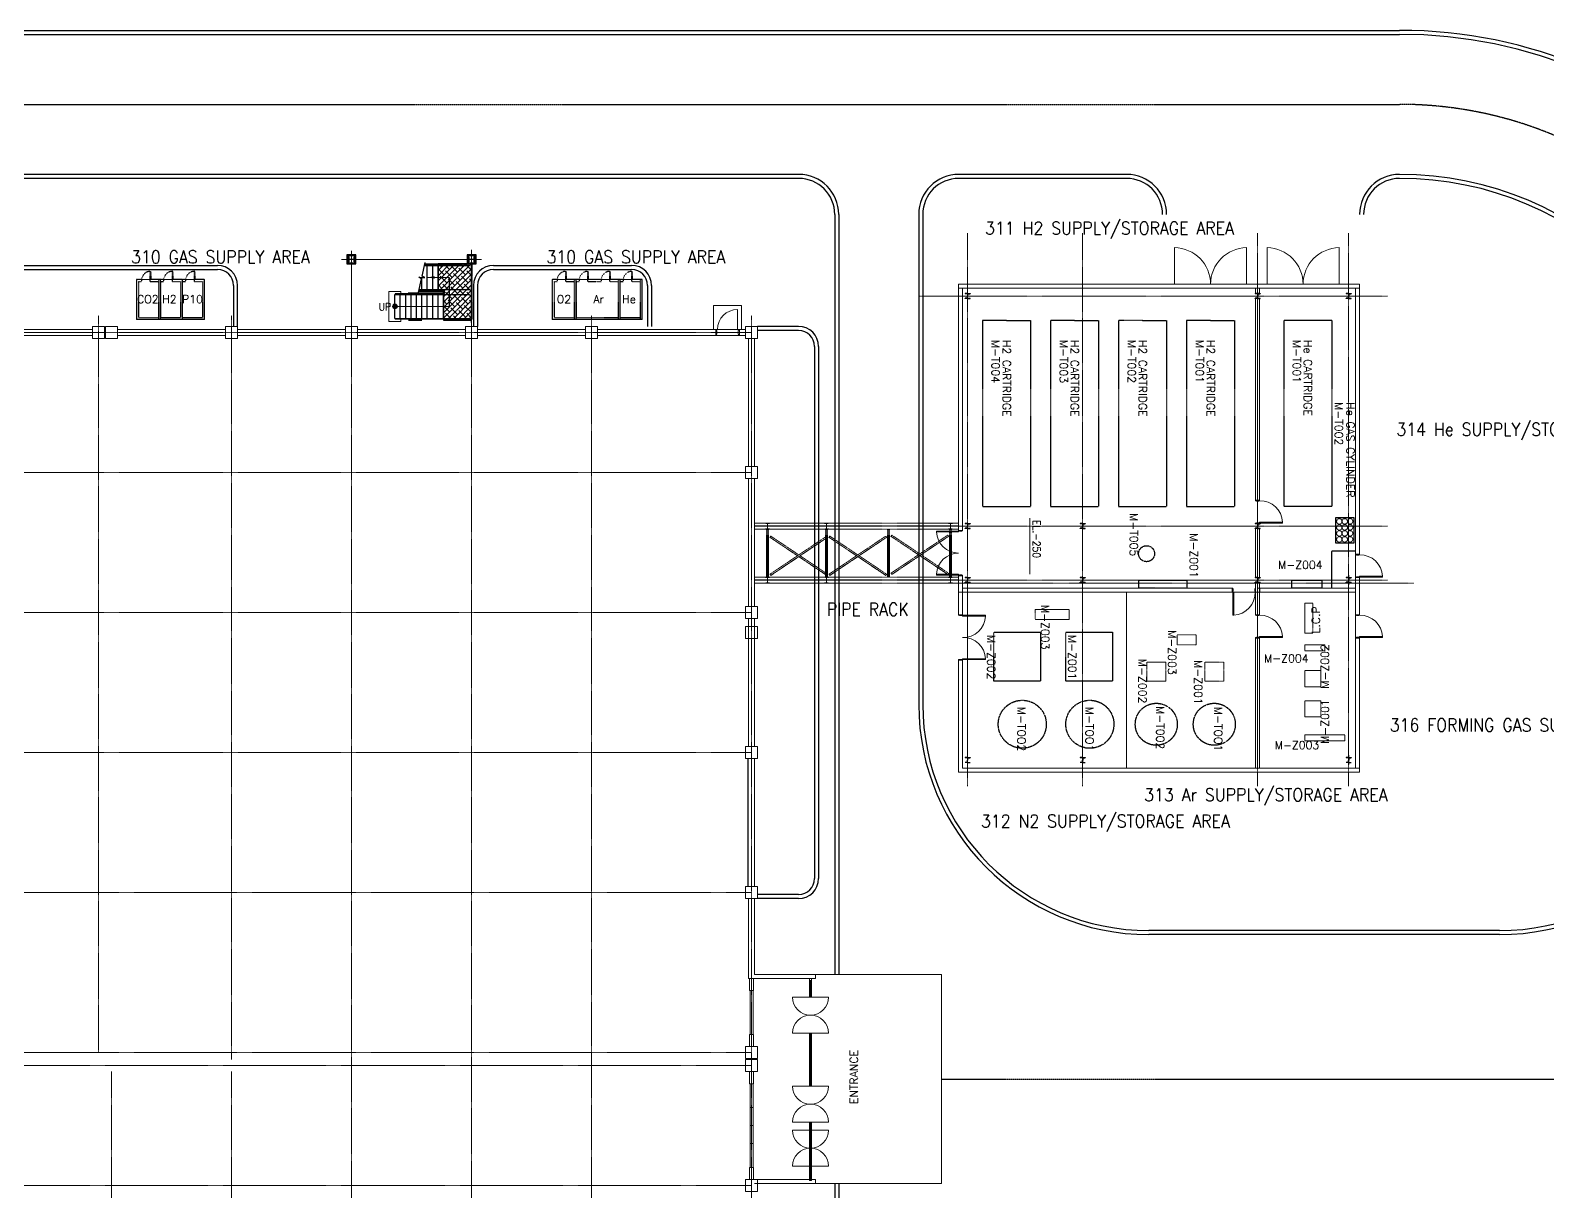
# Model space of a CAD drawing. Extents: x -59767 to 1106559, y -1290 to 1129522.
# Drawn here: x 642158 to 718015, y 900878 to 958928 of the extents above; entities that cross this region are included whole.
import ezdxf
from ezdxf.enums import TextEntityAlignment as Align

# ---------------------------------------------------------------- set-up
doc = ezdxf.new("R2010")
doc.units = 0
for name, pattern in [('CENTER', [2, 1.25, -0.25, 0.25, -0.25]), ('HID', [3, 2, -1]), ('HID_1', [2, 1, -1]), ('HIDDEN', [0.375, 0.25, -0.125]), ('MAT2', [15, 5, -1, 1, -1, 1, -1, 5]), ('PHANTOM', [2.5, 1.25, -0.25, 0.25, -0.25, 0.25, -0.25]), ('PHANTOMX2', [5, 2.5, -0.5, 0.5, -0.5, 0.5, -0.5])]:
    doc.linetypes.add(name, pattern=pattern)
doc.layers.get('0').update_dxf_attribs({"linetype": 'CONTINUOUS', "lineweight": 9})
for name, color, linetype in [('1', 2, 'CONTINUOUS'), ('CY', 4, 'CONTINUOUS'), ('DIM', 7, 'CONTINUOUS'), ('ELE', 7, 'CONTINUOUS'), ('FIN', 6, 'CONTINUOUS'), ('HAND', 7, 'PHANTOM'), ('HATCH', 6, 'CONTINUOUS'), ('M', 6, 'CONTINUOUS'), ('MARK', 2, 'MAT2'), ('REV', 12, 'CONTINUOUS'), ('SYMBOL', 7, 'CONTINUOUS'), ('W-FIN', 4, 'CONTINUOUS'), ('WINDOW', 6, 'CONTINUOUS'), ('Y', 2, 'CONTINUOUS')]:
    doc.layers.add(name, color=color, linetype=linetype)
for name, color, linetype, lineweight in [('CEN', 1, 'CENTER', 5), ('CENTER', 1, 'CENTER', 9), ('COL', 4, 'CONTINUOUS', 5), ('COLUMN', 2, 'CONTINUOUS', 9), ('DOOR', 4, 'CONTINUOUS', 9), ('TEXT', 3, 'CONTINUOUS', 9), ('WALL', 7, 'CONTINUOUS', 9), ('WALL_200', 3, 'CONTINUOUS', 9), ('WALL_300', 7, 'CONTINUOUS', 9), ('가상선', 252, 'PHANTOM', 9), ('중간선', 5, 'CONTINUOUS', 9), ('중심선', 1, 'CENTER', 9)]:
    doc.layers.add(name, color=color, linetype=linetype, lineweight=lineweight)
doc.styles.add('ROMANS', font='romans.shx', dxfattribs={"bigfont": 'whgtxt.shx'})
doc.styles.get("Standard").update_dxf_attribs({"font": 'romans.shx', "bigfont": 'whtgtxt.shx'})

# ---------------------------------------------------------------- blocks, each defined once
blk = doc.blocks.new('column600')
at = {"layer": 'COLUMN', "linetype": 'Continuous'}
blk.add_lwpolyline([(-300, -300), (300, -300), (300, 300), (-300, 300)], close=True, dxfattribs=at)
blk = doc.blocks.new('H25')
at = {"color": 3}
for p, q in [((-125, 0), (-125, 125)), ((-125, 125), (-111, 125)), ((-125, 0), (-125, -125)), ((-111, 21), (-111, 125)), ((-95, 5), (0, 5)), ((95, 5), (0, 5)), ((111, 21), (111, 125)), ((125, 125), (111, 125)), ((125, 0), (125, 125)), ((125, 0), (125, -125)), ((-125, -125), (-111, -125)), ((-111, -21), (-111, -125)), ((-95, -5), (0, -5)), ((95, -5), (0, -5)), ((111, -21), (111, -125)), ((125, -125), (111, -125))]:
    blk.add_line(p, q, dxfattribs=at)
for centre, start, end in [((-95, 21), 180, 270), ((95, 21), 270, 0), ((-95, -21), 90, 180), ((95, -21), 0, 90)]:
    blk.add_arc(centre, 16, start, end, dxfattribs=at)
blk = doc.blocks.new('DOT5')
at = {"ltscale": 0.5}
h = blk.add_hatch(color=256, dxfattribs=at)
h.dxf.hatch_style = 1
h.paths.add_polyline_path([(-7579, 38839, 1), (-7339, 38839, 1)])
at = {"color": 0, "ltscale": 0.5}
blk.add_circle((-7459, 38839), 120, dxfattribs=at)
blk = doc.blocks.new('ARR')
blk.add_solid([(3, -0.5), (3, 0.5), (0, 0)])

msp = doc.modelspace()

# ---------------------------------------------------------------- hatches: boundary and pattern name
at = {"layer": 'M', "ltscale": 0.5}
h = msp.add_hatch(dxfattribs=at)
h.set_pattern_fill('ANSI38', color=6, scale=1500)
h.set_pattern_definition([(45, (508524.95, 758438.93), (-132.58252, 132.58252), []), (135, (508524.95, 758438.93), (-397.74756, 132.58252), [468.75, -281.25])])
h.paths.add_polyline_path([(664213.9, 947257.8), (662543.9, 947257.8), (662543.9, 947177.8), (662543.9, 945897.8), (662813.9, 945897.8), (662813.9, 944447.8), (664213.9, 944447.8)])
h.paths.add_polyline_path([(663458.9, 946250.6), (663458.9, 946905), (663473.3, 946773.5), (663473.3, 946394.2)], flags=16)
h.paths.add_polyline_path([(663458.9, 944800.6), (663458.9, 945455), (663473.3, 945302.1), (663473.3, 944922.8)], flags=16)

# ---------------------------------------------------------------- linework, layer by layer
at = {"color": 3, "linetype": 'PHANTOMX2', "ltscale": 2}
for p, q in [((661879.3, 947217.8), (664248.9, 947217.8)), ((664248.9, 947217.8), (664248.9, 944487.8)), ((661588.5, 945937.8), (662863.9, 945937.8)), ((662863.9, 945767.8), (662863.9, 945937.8)), ((660383.9, 945767.8), (662863.9, 945767.8)), ((660383.9, 944487.8), (664248.9, 944487.8))]:
    msp.add_line(p, q, dxfattribs=at)
at = {"color": 7}
msp.add_line((692127.5, 934547.6), (692127.5, 931739.6), dxfattribs=at)
at = {"color": 6, "linetype": 'PHANTOMX2'}
for p, q in [((699500, 928715.7), (699500, 928215.7)), ((699500, 928715.7), (700450, 928715.7)), ((700450, 928715.7), (700450, 928215.7)), ((699500, 928215.7), (700450, 928215.7)), ((697974.7, 926865.7), (697974.7, 927340.7)), ((698924.7, 927340.7), (697974.7, 927340.7)), ((698924.7, 926865.7), (698924.7, 927340.7)), ((700874.7, 926865.7), (700874.7, 927340.7)), ((700874.7, 927340.7), (701824.7, 927340.7)), ((701824.7, 926865.7), (701824.7, 927340.7)), ((697974.7, 926865.7), (697974.7, 926390.7)), ((698924.7, 926390.7), (697974.7, 926390.7)), ((698924.7, 926865.7), (698924.7, 926390.7)), ((700874.7, 926865.7), (700874.7, 926390.7)), ((700874.7, 926390.7), (701824.7, 926390.7)), ((701824.7, 926865.7), (701824.7, 926390.7))]:
    msp.add_line(p, q, dxfattribs=at)
at = {"color": 3, "ltscale": 0.5}
msp.add_lwpolyline([(660683.9, 945727.8), (660683.9, 945877.8), (660083.9, 945877.8), (660083.9, 944377.8), (660683.9, 944377.8), (660683.9, 944527.8)], dxfattribs=at)
at = {"color": 6, "linetype": 'PHANTOMX2'}
for points in [[(705875.4, 930301), (706275.4, 930301), (706275.4, 928801), (705875.4, 928801)], [(694089.7, 929978.3), (694089.7, 929478.3), (692389.7, 929478.3), (692389.7, 929978.3)], [(706875.4, 927908.8), (706875.4, 928208.8), (705875.4, 928208.8), (705875.4, 927908.8)], [(706675.4, 926920.3), (706675.4, 926120.3), (705875.4, 926120.3), (705875.4, 926920.3)], [(706675.4, 925420.3), (706675.4, 924620.3), (705875.4, 924620.3), (705875.4, 925420.3)], [(707875.4, 923405.8), (707875.4, 923705.8), (705875.4, 923705.8), (705875.4, 923405.8)]]:
    msp.add_lwpolyline(points, close=True, dxfattribs=at)
for centre in [(707599.5, 934383.8), (707599.5, 934083.8), (707599.5, 933783.8), (707869.5, 934383.8), (707869.5, 934083.8), (707869.5, 933783.8), (708139.5, 934383.8), (708139.5, 934083.8), (708139.5, 933783.8), (707599.5, 933483.8), (707869.5, 933483.8), (708139.5, 933483.8)]:
    msp.add_circle(centre, 135, dxfattribs=at)
at = {"layer": '1', "linetype": 'Continuous'}
msp.add_line((678041.6, 916127.8), (678041.6, 922527.8), dxfattribs=at)
at = {"layer": 'CEN'}
for p, q in [((689013.9, 948789.6), (689013.9, 921139.9)), ((694763.9, 948789.6), (694763.9, 921139.9)), ((703513.9, 948790.1), (703513.9, 921140.4)), ((708063.9, 948790.1), (708063.9, 921140.4)), ((689013.9, 945947.6), (689013.9, 945348)), ((710012.7, 945647.8), (686619.3, 945647.8)), ((688763.9, 934572.6), (688763.9, 933904.8)), ((710012.7, 934147.8), (686619.3, 934147.8)), ((689013.9, 934447.6), (689013.9, 933848)), ((694763.9, 934447.6), (694763.9, 933848)), ((694763.9, 931689.1), (694763.9, 931207.5)), ((703513.9, 931689.6), (703513.9, 931208.1)), ((685827.3, 931297.8), (711319.1, 931297.8)), ((710012.7, 931447.8), (686619.3, 931447.8)), ((694763.9, 922688.9), (694763.9, 922207.3))]:
    msp.add_line(p, q, dxfattribs=at)
at = {"layer": 'CENTER', "linetype": 'Continuous'}
for p, q in [((658213.9, 947903.2), (658213.9, 943509.8)), ((664215.3, 947953.2), (664215.3, 943559.8))]:
    msp.add_line(p, q, dxfattribs=at)
at = {"layer": 'COL', "color": 2, "linetype": 'Continuous'}
for points in [[(658102.9, 947498.3, 0.4142136), (658118.9, 947482.3), (658308.9, 947482.3, 0.4142136), (658324.9, 947498.3), (658324.9, 947602.8), (658338.9, 947602.8), (658338.9, 947352.8), (658324.9, 947352.8), (658324.9, 947457.3, 0.4142136), (658308.9, 947473.3), (658118.9, 947473.3, 0.4142136), (658102.9, 947457.3), (658102.9, 947352.8), (658088.9, 947352.8), (658088.9, 947602.8), (658102.9, 947602.8)], [(664102.9, 947498.3, 0.4142136), (664118.9, 947482.3), (664308.9, 947482.3, 0.4142136), (664324.9, 947498.3), (664324.9, 947602.8), (664338.9, 947602.8), (664338.9, 947352.8), (664324.9, 947352.8), (664324.9, 947457.3, 0.4142136), (664308.9, 947473.3), (664118.9, 947473.3, 0.4142136), (664102.9, 947457.3), (664102.9, 947352.8), (664088.9, 947352.8), (664088.9, 947602.8), (664102.9, 947602.8)]]:
    msp.add_lwpolyline(points, format="xyb", close=True, dxfattribs=at)
at = {"layer": 'CY'}
for p, q in [((503763.9, 958927.8), (710613.9, 958927.8)), ((503763.9, 958727.8), (710613.9, 958727.8)), ((680573.9, 951727.8), (601263.9, 951727.8)), ((680573.9, 951527.8), (601263.9, 951527.8)), ((696963.9, 951727.8), (688573.9, 951727.8)), ((696963.9, 951527.8), (688573.9, 951527.8)), ((682373.9, 949727.8), (682373.9, 911727.8)), ((682573.9, 949727.8), (682573.9, 911727.8)), ((686573.9, 949727.8), (686573.9, 925227.8)), ((686773.9, 949727.8), (686773.9, 925227.8)), ((628663.9, 947177.8), (647313.9, 947177.8)), ((628663.9, 946977.8), (647313.9, 946977.8)), ((647313.9, 947177.8), (651513.9, 947177.8)), ((647313.9, 946977.8), (651513.9, 946977.8)), ((665313.9, 947177.8), (672216, 947177.8)), ((665313.9, 946977.8), (672216, 946977.8)), ((652313.9, 946177.8), (652313.9, 944127.8)), ((652513.9, 944127.8), (652513.9, 946177.8)), ((664313.9, 946177.8), (664313.9, 944127.8)), ((664513.9, 946177.8), (664513.9, 944127.8)), ((673016, 946177.8), (673016, 944127.8)), ((673216, 946177.8), (673216, 944127.8)), ((680563.9, 944127.8), (678513.9, 944127.8)), ((680563.9, 943927.8), (678513.9, 943927.8)), ((681363.9, 943127.8), (681363.9, 916527.8)), ((681363.9, 943127.8), (681363.9, 916527.8)), ((681563.9, 943127.8), (681563.9, 916527.8)), ((680563.9, 915727.8), (678513.9, 915727.8)), ((680563.9, 915727.8), (678513.9, 915727.8)), ((680563.9, 915527.8), (678513.9, 915527.8)), ((680563.9, 915527.8), (678513.9, 915527.8)), ((715613.9, 913927.8), (698073.9, 913927.8)), ((715613.9, 913727.8), (698073.9, 913727.8)), ((682373.9, 901277.8), (682373.9, 871877.8)), ((682573.9, 901277.8), (682573.9, 871877.8))]:
    msp.add_line(p, q, dxfattribs=at)
at = {"layer": 'CY', "color": 1, "linetype": 'CENTER', "ltscale": 10}
for p, q in [((503763.9, 955227.8), (710613.9, 955227.8)), ((687713.9, 906502.8), (749348.1, 906502.8))]:
    msp.add_line(p, q, dxfattribs=at)
at = {"layer": 'CY'}
for centre, radius, start, end in [((710613.9, 935227.8), 23700, 0, 90), ((710613.9, 935227.8), 23500, 0, 90), ((680573.9, 949727.8), 2000, 0, 90), ((680573.9, 949727.8), 1800, 0, 90), ((688573.9, 949727.8), 2000, 90, 180), ((688573.9, 949727.8), 1800, 90, 180), ((696963.9, 949727.8), 2000, 0, 90), ((696963.9, 949727.8), 1800, 0, 90), ((710613.9, 949727.8), 2000, 90, 180), ((710613.9, 949727.8), 1800, 90, 180), ((710613.9, 935227.8), 16500, 0, 90), ((710613.9, 935227.8), 16300, 0, 90), ((651513.9, 946177.8), 1000, 0, 90), ((651513.9, 946177.8), 800, 0, 90), ((665313.9, 946177.8), 1000, 90, 180), ((665313.9, 946177.8), 800, 90, 180), ((672216, 946177.8), 1000, 0, 90), ((672216, 946177.8), 800, 0, 90), ((680563.9, 943127.8), 1000, 0, 90), ((680563.9, 943127.8), 800, 0, 90), ((698073.9, 925227.8), 11500, 180, 270), ((698073.9, 925227.8), 11300, 180, 270), ((715613.9, 925227.8), 11500, 270, 0), ((715613.9, 925227.8), 11300, 270, 0), ((680563.9, 916527.8), 1000, 270, 0), ((680563.9, 916527.8), 800, 270, 0), ((680563.9, 916527.8), 1000, 270, 0), ((680563.9, 916527.8), 800, 270, 0)]:
    msp.add_arc(centre, radius, start, end, dxfattribs=at)
at = {"layer": 'CY', "color": 1, "linetype": 'CENTER', "ltscale": 10}
msp.add_arc((710613.9, 935227.8), 20000, 0, 90, dxfattribs=at)
at = {"layer": 'DIM', "ltscale": 0.5}
msp.add_line((663098.1, 946577.8), (663098.1, 945127.8), dxfattribs=at)
at = {"layer": 'DOOR'}
for p, q in [((678112.3, 911527.8), (678112.3, 910925)), ((678112.3, 911327.8), (678112.3, 911329.6)), ((678312.3, 911527.8), (678312.3, 910925)), ((678312.3, 910925), (678112.3, 910925)), ((678138.9, 910925), (678138.9, 909730.9)), ((678288.9, 909730.9), (678288.9, 910925)), ((680263.9, 910602.8), (682063.9, 910602.8)), ((678138.9, 909930.9), (678138.9, 908738.7)), ((678288.9, 908738.7), (678288.9, 909930.9)), ((680263.9, 908802.8), (682063.9, 908802.8)), ((678112.3, 908738.7), (678112.3, 908127.8)), ((678112.3, 908738.7), (678312.3, 908738.7)), ((678312.3, 908738.7), (678312.3, 908127.8)), ((678113.9, 906877.8), (678113.9, 906275)), ((678113.9, 906677.8), (678113.9, 906679.6)), ((678313.9, 906877.8), (678313.9, 906275)), ((678313.9, 906275), (678113.9, 906275)), ((678140.5, 906275), (678140.5, 905080.9)), ((678290.5, 905080.9), (678290.5, 906275)), ((680263.9, 906152.8), (682063.9, 906152.8)), ((680263.9, 904352.8), (682063.9, 904352.8)), ((680263.9, 903952.8), (682063.9, 903952.8)), ((678140.5, 903280.9), (678140.5, 902088.7)), ((678290.5, 902088.7), (678290.5, 903280.9)), ((678113.9, 902088.7), (678113.9, 901477.8)), ((678113.9, 902088.7), (678313.9, 902088.7)), ((678313.9, 902088.7), (678313.9, 901477.8)), ((680263.9, 902152.8), (682063.9, 902152.8))]:
    msp.add_line(p, q, dxfattribs=at)
for points in [[(678140.5, 905080.9), (678140.5, 904180.9), (678290.5, 904180.9), (678290.5, 905080.9)], [(678140.5, 904180.9), (678140.5, 903280.9), (678290.5, 903280.9), (678290.5, 904180.9)]]:
    msp.add_lwpolyline(points, close=True, dxfattribs=at)
for centre, start, end in [((681163.9, 910602.8), 180, 0), ((681163.9, 908802.8), 0, 180), ((681163.9, 906152.8), 180, 0), ((681163.9, 904352.8), 0, 180), ((681163.9, 903952.8), 180, 0), ((681163.9, 902152.8), 0, 180)]:
    msp.add_arc(centre, 900, start, end, dxfattribs=at)
at = {"layer": 'FIN', "ltscale": 0.5}
for points in [[(657988.9, 947702.8), (657988.9, 947252.8), (658438.9, 947252.8), (658438.9, 947702.8)], [(658038.9, 947652.8), (658038.9, 947302.8), (658388.9, 947302.8), (658388.9, 947652.8)], [(663988.9, 947702.8), (663988.9, 947252.8), (664438.9, 947252.8), (664438.9, 947702.8)], [(664038.9, 947652.8), (664038.9, 947302.8), (664388.9, 947302.8), (664388.9, 947652.8)], [(662543.9, 947177.8), (662543.9, 945897.8), (662813.9, 945897.8), (662813.9, 944447.8), (664213.9, 944447.8), (664213.9, 947257.8), (662543.9, 947257.8)]]:
    msp.add_lwpolyline(points, close=True, dxfattribs=at)
at = {"layer": 'HAND', "color": 6, "linetype": 'HID'}
for p, q in [((707213.9, 932891.3), (707213.9, 931047.6)), ((708413.9, 932891.3), (707213.9, 932891.3)), ((708063.9, 931689.1), (708063.9, 931207.5)), ((703613.9, 931047.6), (703613.9, 930847.6)), ((708063.9, 922688.9), (708063.9, 922207.3))]:
    msp.add_line(p, q, dxfattribs=at)
at = {"layer": 'HATCH', "ltscale": 0.5}
msp.add_lwpolyline([(708325.5, 934577.5), (708325.5, 933292.8), (707426.4, 933292.8), (707426.4, 934577.5)], close=True, dxfattribs=at)
at = {"layer": 'M'}
msp.add_lwpolyline([(661564.7, 945827.8), (661713.7, 946515.1), (661583.8, 946584.1), (661733.9, 946577.8), (661884.1, 946571.5), (661754.2, 946640.4), (661903.2, 947327.8)], dxfattribs=at)
at = {"layer": 'MARK', "color": 6}
for p, q in [((647472, 946477.8), (647472, 944477.8)), ((648572, 946477.8), (648572, 944477.8)), ((668241.5, 946477.8), (668241.5, 944477.8)), ((669341.5, 946477.8), (669341.5, 944477.8)), ((669341.5, 946477.8), (669341.5, 944477.8)), ((671538.2, 946477.8), (671538.2, 944477.8)), ((672641.5, 946477.8), (672641.5, 944477.8)), ((703613.9, 945772.6), (703413.9, 945772.6)), ((648672, 944477.8), (647472, 944477.8)), ((649772, 944477.8), (648572, 944477.8)), ((650872, 944477.8), (649672, 944477.8)), ((669441.5, 944477.8), (668241.5, 944477.8)), ((670541.5, 944477.8), (669341.5, 944477.8)), ((671641.5, 944477.8), (670441.5, 944477.8)), ((672741.5, 944477.8), (671541.5, 944477.8)), ((689763.9, 944422.6), (689763.9, 935122.6)), ((690963.9, 944422.6), (689763.9, 944422.6)), ((690963.9, 944422.6), (692163.9, 944422.6)), ((692163.9, 944422.6), (692163.9, 935122.6)), ((693163.9, 944422.6), (693163.9, 935122.6)), ((694363.9, 944422.6), (693163.9, 944422.6)), ((694363.9, 944422.6), (695563.9, 944422.6)), ((695563.9, 944422.6), (695563.9, 935122.6)), ((696563.9, 944422.6), (696563.9, 935122.6)), ((697763.9, 944422.6), (696563.9, 944422.6)), ((697763.9, 944422.6), (698963.9, 944422.6)), ((698963.9, 944422.6), (698963.9, 935122.6)), ((699963.9, 944422.6), (699963.9, 935122.6)), ((701163.9, 944422.6), (699963.9, 944422.6)), ((701163.9, 944422.6), (702363.9, 944422.6)), ((702363.9, 944422.6), (702363.9, 935122.6)), ((707221.5, 944422.6), (704821.5, 944422.6)), ((704821.5, 944422.6), (704821.5, 935122.6)), ((707221.5, 944422.6), (707221.5, 935122.6)), ((689763.9, 935122.6), (692163.9, 935122.6)), ((693163.9, 935122.6), (695563.9, 935122.6)), ((696563.9, 935122.6), (698963.9, 935122.6)), ((699963.9, 935122.6), (702363.9, 935122.6)), ((707221.5, 935122.6), (704821.5, 935122.6))]:
    msp.add_line(p, q, dxfattribs=at)
for points in [[(648672, 944477.8), (648672, 946477.8), (648157, 946477.8)], [(649772, 944477.8), (649772, 946477.8), (649257, 946477.8)], [(650872, 944477.8), (650872, 946477.8), (650357, 946477.8)], [(669441.5, 944477.8), (669441.5, 946477.8), (668926.5, 946477.8)], [(671641.5, 944477.8), (671641.5, 946477.8), (671126.5, 946477.8)], [(672741.5, 944477.8), (672741.5, 946477.8), (672226.5, 946477.8)]]:
    msp.add_lwpolyline(points, dxfattribs=at)
for points in [[(699980.4, 931447.6), (699980.4, 931047.6), (697580.4, 931047.6), (697580.4, 931447.6)], [(706717.7, 931447.6), (706717.7, 931047.6), (705217.7, 931047.6), (705217.7, 931447.6)], [(692668.4, 928840.7), (692668.4, 926390.7), (690328.4, 926390.7), (690328.4, 928840.7)], [(696265, 928840.7), (696265, 926390.7), (693925, 926390.7), (693925, 928840.7)]]:
    msp.add_lwpolyline(points, close=True, dxfattribs=at)
for centre, radius in [((697963.9, 932768.1), 400), ((691748.5, 924241.1), 1200), ((695128.1, 924241.1), 1200), ((698449.7, 924241.1), 1050), ((701349.7, 924241.1), 1050)]:
    msp.add_circle(centre, radius, dxfattribs=at)
at = {"layer": 'REV', "color": 1, "lineweight": 5}
msp.add_line((664716, 947477.8), (657718.6, 947477.8), dxfattribs=at)
at = {"layer": 'W-FIN', "ltscale": 0.5}
for p, q in [((661870.6, 947177.8), (664088.9, 947177.8)), ((661888, 947257.8), (662628.5, 947257.8)), ((662003.9, 945977.8), (662003.9, 947177.8)), ((662273.9, 945977.8), (662273.9, 947177.8)), ((662543.9, 945977.8), (662543.9, 947177.8)), ((664213.9, 946752.8), (664213.9, 947302.8)), ((664213.9, 946166.5), (664213.9, 946752.8)), ((661597.2, 945977.8), (664088.9, 945977.8)), ((661733.9, 945977.8), (661733.9, 946577.8)), ((662813.9, 944527.8), (662813.9, 945977.8)), ((660383.9, 945727.8), (664088.9, 945727.8)), ((660383.9, 944527.8), (660383.9, 945727.8)), ((660653.9, 944527.8), (660653.9, 945727.8)), ((660923.9, 944527.8), (660923.9, 945727.8)), ((661045, 945807.8), (662813.9, 945807.8)), ((661193.9, 944527.8), (661193.9, 945727.8)), ((661463.9, 944527.8), (661463.9, 945727.8)), ((661579.9, 945897.8), (662813.9, 945897.8)), ((661733.9, 944527.8), (661733.9, 945727.8)), ((662003.9, 944527.8), (662003.9, 945727.8)), ((662273.9, 944527.8), (662273.9, 945727.8)), ((662543.9, 944527.8), (662543.9, 945727.8)), ((664213.9, 944327.8), (664213.9, 945314.1)), ((660383.9, 944527.8), (664088.9, 944527.8)), ((661068.6, 944447.8), (661723, 944447.8))]:
    msp.add_line(p, q, dxfattribs=at)
at = {"layer": 'WALL', "color": 0, "ltscale": 0.5}
for p, q in [((663098.1, 946577.8), (662003.9, 946577.8)), ((660383.9, 945127.8), (663098.1, 945127.8))]:
    msp.add_line(p, q, dxfattribs=at)
at = {"layer": 'WALL', "linetype": 'Continuous'}
for p, q in [((676312.6, 945177.5), (676312.6, 943977.8)), ((677712.6, 945177.5), (676312.6, 945177.5))]:
    msp.add_line(p, q, dxfattribs=at)
at = {"layer": 'WALL', "color": 0}
for p, q in [((676422.6, 943947.5), (676422.6, 943707.5)), ((676464.6, 943977.5), (676512.6, 943977.5)), ((677564.6, 943977.5), (677516.6, 943977.5)), ((677606.6, 943947.5), (677606.6, 943707.5)), ((703593.9, 935436.1), (703433.9, 935436.1)), ((688563.9, 933897.8), (687463.9, 933897.8)), ((687463.9, 933897.8), (687463.9, 933857.8)), ((688563.9, 933857.8), (687463.9, 933857.8)), ((688563.9, 933857.8), (688563.9, 933897.8)), ((688583.9, 933932.8), (688743.9, 933932.8)), ((703593.9, 934273.1), (703433.9, 934273.1)), ((703613.9, 934341.1), (704763.9, 934341.1)), ((703613.9, 934301.1), (703613.9, 934341.1)), ((703613.9, 934301.1), (704763.9, 934301.1)), ((704763.9, 934301.1), (704763.9, 934341.1)), ((708593.9, 932735.6), (708433.9, 932735.6)), ((687463.9, 931697.8), (687463.9, 931737.8)), ((688563.9, 931737.8), (687463.9, 931737.8)), ((688563.9, 931697.8), (687463.9, 931697.8)), ((688563.9, 931690.8), (688563.9, 931737.8)), ((688583.9, 931662.8), (688743.9, 931662.8)), ((708593.9, 931572.6), (708433.9, 931572.6)), ((708613.9, 931640.6), (709763.9, 931640.6)), ((708613.9, 931600.6), (708613.9, 931640.6)), ((708613.9, 931600.6), (709763.9, 931600.6)), ((709763.9, 931600.6), (709763.9, 931640.6)), ((702250.9, 930867.6), (702250.9, 931027.6)), ((702278.9, 930847.6), (702278.9, 929697.6)), ((702278.9, 930847.6), (702318.9, 930847.6)), ((702318.9, 930847.6), (702318.9, 929697.6)), ((703413.9, 930867.6), (703413.9, 931027.6)), ((688743.9, 929715), (688583.9, 929715)), ((688763.9, 929687), (689913.9, 929687)), ((688763.9, 929647), (688763.9, 929687)), ((688763.9, 929647), (689913.9, 929647)), ((689913.9, 929647), (689913.9, 929687)), ((702278.9, 929697.6), (702318.9, 929697.6)), ((703593.9, 929715), (703433.9, 929715)), ((708593.9, 929715, 0.2), (708433.9, 929715, 0.2)), ((703593.9, 928552), (703433.9, 928552)), ((703613.9, 928620), (704763.9, 928620)), ((703613.9, 928580), (703613.9, 928620)), ((703613.9, 928580), (704763.9, 928580)), ((704763.9, 928580), (704763.9, 928620)), ((708593.9, 928552, 0.2), (708433.9, 928552, 0.2)), ((708613.9, 928620, 0.2), (709763.9, 928620, 0.2)), ((708613.9, 928580, 0.2), (708613.9, 928620, 0.2)), ((708613.9, 928580, 0.2), (709763.9, 928580, 0.2)), ((709763.9, 928580, 0.2), (709763.9, 928620, 0.2)), ((688743.9, 927445), (688583.9, 927445)), ((688763.9, 927513), (689913.9, 927513)), ((688763.9, 927473), (688763.9, 927513)), ((688763.9, 927473), (689913.9, 927473)), ((689913.9, 927473), (689913.9, 927513))]:
    msp.add_line(p, q, dxfattribs=at)
for points in [[(676422.6, 943977.5), (676422.6, 943677.5), (676464.6, 943677.5), (676464.6, 943737.5), (676482.6, 943737.5), (676482.6, 943917.5), (676464.6, 943917.5), (676464.6, 943977.5)], [(677606.6, 943977.5), (677606.6, 943677.5), (677564.6, 943677.5), (677564.6, 943737.5), (677546.6, 943737.5), (677546.6, 943917.5), (677564.6, 943917.5), (677564.6, 943977.5)], [(703613.9, 935436.1), (703413.9, 935436.1), (703413.9, 935408.1), (703453.9, 935408.1), (703453.9, 935396.1), (703573.9, 935396.1), (703573.9, 935408.1), (703613.9, 935408.1)], [(688563.9, 933932.8), (688763.9, 933932.8), (688763.9, 933904.8), (688723.9, 933904.8), (688723.9, 933892.8), (688603.9, 933892.8), (688603.9, 933904.8), (688563.9, 933904.8)], [(703613.9, 934273.1), (703413.9, 934273.1), (703413.9, 934301.1), (703453.9, 934301.1), (703453.9, 934313.1), (703573.9, 934313.1), (703573.9, 934301.1), (703613.9, 934301.1)], [(708613.9, 932735.6), (708413.9, 932735.6), (708413.9, 932707.6), (708453.9, 932707.6), (708453.9, 932695.6), (708573.9, 932695.6), (708573.9, 932707.6), (708613.9, 932707.6)], [(688563.9, 931662.8), (688763.9, 931662.8), (688763.9, 931690.8), (688723.9, 931690.8), (688723.9, 931702.8), (688603.9, 931702.8), (688603.9, 931690.8), (688563.9, 931690.8)], [(708613.9, 931572.6), (708413.9, 931572.6), (708413.9, 931600.6), (708453.9, 931600.6), (708453.9, 931612.6), (708573.9, 931612.6), (708573.9, 931600.6), (708613.9, 931600.6)], [(702250.9, 930847.6), (702250.9, 931047.6), (702278.9, 931047.6), (702278.9, 931007.6), (702290.9, 931007.6), (702290.9, 930887.6), (702278.9, 930887.6), (702278.9, 930847.6)], [(703413.9, 930847.6), (703413.9, 931047.6), (703385.9, 931047.6), (703385.9, 931007.6), (703373.9, 931007.6), (703373.9, 930887.6), (703385.9, 930887.6), (703385.9, 930847.6)], [(688763.9, 929715), (688563.9, 929715), (688563.9, 929687), (688603.9, 929687), (688603.9, 929675), (688723.9, 929675), (688723.9, 929687), (688763.9, 929687)], [(703613.9, 929715), (703413.9, 929715), (703413.9, 929687), (703453.9, 929687), (703453.9, 929675), (703573.9, 929675), (703573.9, 929687), (703613.9, 929687)], [(703613.9, 928552), (703413.9, 928552), (703413.9, 928580), (703453.9, 928580), (703453.9, 928592), (703573.9, 928592), (703573.9, 928580), (703613.9, 928580)], [(688763.9, 927445), (688563.9, 927445), (688563.9, 927473), (688603.9, 927473), (688603.9, 927485), (688723.9, 927485), (688723.9, 927473), (688763.9, 927473)]]:
    msp.add_lwpolyline(points, close=True, dxfattribs=at)
at = {"layer": 'WALL', "color": 0, "elevation": 0.2}
for points in [[(708613.9, 929715), (708413.9, 929715), (708413.9, 929687), (708453.9, 929687), (708453.9, 929675), (708573.9, 929675), (708573.9, 929687), (708613.9, 929687)], [(708613.9, 928552), (708413.9, 928552), (708413.9, 928580), (708453.9, 928580), (708453.9, 928592), (708573.9, 928592), (708573.9, 928580), (708613.9, 928580)]]:
    msp.add_lwpolyline(points, close=True, dxfattribs=at)
at = {"layer": 'WALL', "color": 0}
for centre, radius, start, end in [((703650.6, 934295.2), 1113.6, 2.365258, 91.886658), ((688563.9, 933897.8), 1100, 182.083942, 270), ((688563.9, 931697.8), 1100, 90, 177.916058), ((708650.6, 931594.6), 1113.6, 2.365258, 91.886658), ((702273, 930810.9), 1113.6, 272.365258, 1.886658), ((688800.6, 929692.9), 1113.6, 268.113342, 357.634742), ((703650.6, 928574), 1113.6, 2.365258, 91.886658), ((708650.6, 928574, 0.2), 1113.6, 2.365258, 91.886658), ((688800.6, 927467), 1113.6, 2.365258, 91.886658)]:
    msp.add_arc(centre, radius, start, end, dxfattribs=at)
at = {"layer": 'WALL_200', "ltscale": 0.5}
for p, q in [((699363.9, 946238), (699363.9, 948066.5)), ((702963.9, 948066.5), (702963.9, 946238)), ((703988.9, 946238), (703988.9, 948066.5)), ((707588.9, 946238), (707588.9, 948066.5)), ((708613.9, 946238), (688563.9, 946238)), ((688563.9, 946047.6), (688563.9, 946238)), ((688563.9, 946047.6), (688563.9, 933857.8)), ((688563.9, 946047.6), (708613.9, 946047.6)), ((688763.9, 946047.6), (688763.9, 933904.8)), ((703413.9, 945772.6), (703413.9, 946047.6)), ((703613.9, 945772.6), (703613.9, 946047.6)), ((708413.9, 946047.6), (708413.9, 932735.6, -1)), ((708613.9, 946047.6), (708613.9, 946238)), ((708613.9, 946072.6), (708613.9, 932735.6, -1)), ((703413.9, 945522.6, -1), (703413.9, 935408.1, 0)), ((703613.9, 945522.6, -1), (703613.9, 935408.1, 0)), ((703413.9, 934023.1, -1), (703413.9, 931573.1, -0.4)), ((703613.9, 934023.1, -1), (703613.9, 931573.1, -0.4)), ((688563.9, 931647.6), (688563.9, 930847.6)), ((688763.9, 930847.6), (688763.9, 931662.8)), ((708413.9, 931600.6), (708413.9, 929687)), ((708613.9, 931572.6, -1), (708613.9, 929687, -0.8)), ((702306.4, 930847.6), (688563.9, 930847.6)), ((688563.9, 929687), (688563.9, 930847.6)), ((702278.9, 931047.6, -1), (688763.9, 931047.6)), ((688763.9, 929687), (688763.9, 930847.6)), ((703413.9, 931323.1, -0.4), (703413.9, 929687)), ((703613.9, 931323.1, -0.4), (703613.9, 929687)), ((708413.9, 931047.6, -1), (703613.9, 931047.6)), ((708413.9, 930847.6), (703613.9, 930847.6)), ((703413.9, 928580), (703413.9, 922047.4)), ((703613.9, 928620), (703613.9, 922047.4)), ((708413.9, 928580), (708413.9, 922047.4)), ((708613.9, 928620, -0.7), (708613.9, 921847.4)), ((688563.9, 921847.4), (688563.9, 927473)), ((688763.9, 922047.4), (688763.9, 927513)), ((678364.5, 922527.8), (678363.1, 916127.8, -1)), ((708613.9, 921847.4), (688563.9, 921847.4)), ((708613.9, 922047.4), (688763.9, 922047.4))]:
    msp.add_line(p, q, dxfattribs=at)
for centre, start, end in [((699335.2, 946238), 0, 89.099825), ((702992.7, 946238), 90.900175, 180), ((703960.2, 946238), 0, 89.099825), ((707617.7, 946238), 90.900175, 180)]:
    msp.add_arc(centre, 1828.7, start, end, dxfattribs=at)
at = {"layer": 'WALL_300'}
for p, q in [((677712.6, 945177.5), (677712.6, 943977.5)), ((677512.6, 943977.5), (677512.6, 944977.5))]:
    msp.add_line(p, q, dxfattribs=at)
at = {"layer": 'WALL_300', "linetype": 'Continuous', "lineweight": 9}
for p, q in [((639863.9, 943977.8), (645263.9, 943977.8)), ((639863.9, 943677.8), (645263.9, 943677.8)), ((646513.9, 943977.8), (651914.4, 943977.8)), ((646513.9, 943677.8), (651914.4, 943677.8)), ((652513.9, 943977.8), (657914.4, 943977.8)), ((652513.9, 943677.8), (657914.4, 943677.8)), ((658512.6, 943977.8), (663913, 943977.8)), ((658512.6, 943677.8), (663913, 943677.8)), ((664511.2, 943977.8), (669912.6, 943977.8)), ((664511.2, 943677.8), (669912.6, 943677.8)), ((670511.2, 943977.8), (677912.6, 943977.8)), ((670511.2, 943677.8), (677912.6, 943677.8)), ((678066.5, 937127.8), (678066.2, 943527.8)), ((678363.1, 943527.8), (678363.1, 937127.8)), ((678066.3, 930127.8), (678066.2, 936527.8)), ((678363.1, 936527.8), (678363.1, 930127.8)), ((678066.3, 923127.8), (678066.2, 929527.8)), ((678363.1, 929527.8), (678363.1, 923127.8)), ((678363.1, 921527.8), (678363.1, 916127.8)), ((678069.6, 911527.8), (678069.4, 915527.8)), ((678363.2, 915527.8), (678363.1, 911727.8)), ((681413.9, 911527.8), (678066.3, 911527.8)), ((687713.9, 911727.8), (678363.1, 911727.8)), ((681113.9, 911527.8), (681213.9, 911527.8)), ((681113.9, 911427.8), (681113.9, 911527.8)), ((681113.9, 910652.8), (681113.9, 911427.8)), ((681213.9, 911427.8), (681113.9, 911427.8)), ((681157.9, 910652.8), (681157.9, 911427.8)), ((681169.9, 910652.8), (681169.9, 911427.8)), ((681213.9, 911427.8), (681213.9, 911527.8)), ((681213.9, 910652.8), (681213.9, 911427.8)), ((681413.9, 911527.8), (681413.9, 911727.8)), ((687713.9, 901277.8), (687713.9, 911727.8)), ((681113.9, 910602.8), (681113.9, 910652.8)), ((681113.9, 910652.8), (681213.9, 910652.8)), ((681113.9, 910602.8), (681213.9, 910602.8)), ((681213.9, 910602.8), (681213.9, 910652.8)), ((681113.9, 908802.8), (681113.9, 908752.8)), ((681113.9, 908802.8), (681213.9, 908802.8)), ((681113.9, 906202.8), (681113.9, 908802.8)), ((681213.9, 908802.8), (681213.9, 908752.8)), ((681213.9, 906202.8), (681213.9, 908802.8)), ((681113.9, 908752.8), (681213.9, 908752.8)), ((681157.9, 906202.8), (681157.9, 908752.8)), ((681169.9, 906202.8), (681169.9, 908752.8)), ((681113.9, 906152.8), (681113.9, 906202.8)), ((681113.9, 906202.8), (681213.9, 906202.8)), ((681113.9, 906152.8), (681213.9, 906152.8)), ((681213.9, 906152.8), (681213.9, 906202.8)), ((681113.9, 904352.8), (681113.9, 904302.8)), ((681113.9, 904352.8), (681213.9, 904352.8)), ((681113.9, 904302.8), (681213.9, 904302.8)), ((681113.9, 904302.8), (681113.9, 901527.8)), ((681157.9, 904302.8), (681157.9, 901527.8)), ((681169.9, 904302.8), (681169.9, 901527.8)), ((681213.9, 904352.8), (681213.9, 904302.8)), ((681213.9, 904302.8), (681213.9, 901527.8)), ((681113.9, 903952.8), (681113.9, 904002.8)), ((681113.9, 904002.8), (681213.9, 904002.8)), ((681113.9, 903952.8), (681213.9, 903952.8)), ((681213.9, 903952.8), (681213.9, 904002.8)), ((681113.9, 902152.8), (681113.9, 902102.8)), ((681113.9, 902152.8), (681213.9, 902152.8)), ((681113.9, 902102.8), (681213.9, 902102.8)), ((681213.9, 902152.8), (681213.9, 902102.8)), ((681413.9, 901477.8), (678363.1, 901477.8)), ((687713.9, 901277.8), (678363.1, 901277.8)), ((681113.9, 901577.8), (681113.9, 901477.8)), ((681213.9, 901577.8), (681113.9, 901577.8)), ((681113.9, 901527.8), (681113.9, 901427.8)), ((681213.9, 901527.8), (681113.9, 901527.8)), ((681113.9, 901477.8), (681213.9, 901477.8)), ((681113.9, 901427.8), (681213.9, 901427.8)), ((681213.9, 901577.8), (681213.9, 901477.8)), ((681213.9, 901527.8), (681213.9, 901427.8)), ((681413.9, 901277.8), (681413.9, 901477.8))]:
    msp.add_line(p, q, dxfattribs=at)
at = {"layer": 'WALL_300'}
msp.add_arc((677512.6, 943977.5), 1000, 90, 180, dxfattribs=at)
at = {"layer": 'WINDOW', "linetype": 'HID_1'}
for p, q in [((648157, 946377.8), (648157, 946882.8)), ((648177, 946882.8), (648177, 946477.8)), ((649257, 946377.8), (649257, 946882.8)), ((649277, 946882.8), (649277, 946477.8)), ((650357, 946377.8), (650357, 946882.8)), ((650377, 946882.8), (650377, 946477.8)), ((668926.5, 946377.8), (668926.5, 946882.8)), ((668946.5, 946882.8), (668946.5, 946477.8)), ((670026.5, 946377.8), (670026.5, 946882.8)), ((670046.5, 946882.8), (670046.5, 946477.8)), ((671126.5, 946377.8), (671126.5, 946882.8)), ((671146.5, 946882.8), (671146.5, 946477.8)), ((672226.5, 946377.8), (672226.5, 946882.8)), ((672246.5, 946882.8), (672246.5, 946477.8)), ((647724.8, 946477.8), (647472, 946477.8)), ((647572, 946377.8), (647572, 944577.8)), ((647572, 946377.8), (647722, 946377.8)), ((647722, 946427.8), (647722, 946377.8)), ((648157, 946377.8), (648572, 946377.8)), ((648824.8, 946477.8), (648572, 946477.8)), ((648572, 946377.8), (648572, 944577.8)), ((648672, 946377.8), (648672, 944577.8)), ((648672, 946377.8), (648822, 946377.8)), ((648822, 946427.8), (648822, 946377.8)), ((649257, 946377.8), (649672, 946377.8)), ((649924.8, 946477.8), (649672, 946477.8)), ((649672, 946377.8), (649672, 944577.8)), ((649772, 946377.8), (649922, 946377.8)), ((649922, 946427.8), (649922, 946377.8)), ((650357, 946377.8), (650772, 946377.8)), ((650772, 946377.8), (650772, 944577.8)), ((668494.3, 946477.8), (668241.5, 946477.8)), ((668341.5, 946377.8), (668341.5, 944577.8)), ((668341.5, 946377.8), (668491.5, 946377.8)), ((668491.5, 946427.8), (668491.5, 946377.8)), ((668926.5, 946377.8), (669341.5, 946377.8)), ((669594.3, 946477.8), (669341.5, 946477.8)), ((669341.5, 946377.8), (669341.5, 944577.8)), ((669441.5, 946377.8), (669441.5, 944577.8)), ((669441.5, 946377.8), (669441.5, 944577.8)), ((669441.5, 946377.8), (669591.5, 946377.8)), ((669591.5, 946427.8), (669591.5, 946377.8)), ((670026.5, 946377.8), (670441.5, 946377.8)), ((670694.3, 946477.8), (670046.5, 946477.8)), ((670441.5, 946377.8), (670691.5, 946377.8)), ((670691.5, 946427.8), (670691.5, 946377.8)), ((671126.5, 946377.8), (671541.5, 946377.8)), ((671794.3, 946477.8), (671541.5, 946477.8)), ((671641.5, 946377.8), (671791.5, 946377.8)), ((671791.5, 946427.8), (671791.5, 946377.8)), ((672226.5, 946377.8), (672641.5, 946377.8)), ((647572, 944577.8), (648572, 944577.8)), ((648672, 944577.8), (649672, 944577.8)), ((649772, 944577.8), (650772, 944577.8)), ((668341.5, 944577.8), (669341.5, 944577.8)), ((669441.5, 944577.8), (670441.5, 944577.8)), ((670441.5, 944577.8), (671541.5, 944577.8)), ((671641.5, 944577.8), (672641.5, 944577.8))]:
    msp.add_line(p, q, dxfattribs=at)
for centre in [(648177.8, 946427.5), (649277.8, 946427.5), (650377.8, 946427.5), (668947.3, 946427.5), (670047.3, 946427.5), (671147.3, 946427.5), (672247.3, 946427.5)]:
    msp.add_arc(centre, 455.8, 92.616897, 179.957761, dxfattribs=at)
at = {"layer": '가상선', "color": 2, "lineweight": 9}
for p, q in [((678363.1, 934297.8), (688563.9, 934297.8)), ((678363.1, 934152.8), (688563.9, 934152.8)), ((678363.1, 934142.8), (688563.9, 934142.8)), ((678363.1, 933997.8), (688563.9, 933997.8)), ((678963.9, 931597.8), (678963.9, 933997.8)), ((679010.9, 931597.8), (679010.9, 933997.8)), ((679016.9, 931597.8), (679016.9, 933997.8)), ((679063.9, 931597.8), (679063.9, 933997.8)), ((681913.9, 931597.8), (681913.9, 933997.8)), ((681960.9, 931597.8), (681960.9, 933997.8)), ((681966.9, 931597.8), (681966.9, 933997.8)), ((682013.9, 931597.8), (682013.9, 933997.8)), ((685013.9, 931597.8), (685013.9, 933997.8)), ((685060.9, 931597.8), (685060.9, 933997.8)), ((685066.9, 931597.8), (685066.9, 933997.8)), ((685113.9, 931597.8), (685113.9, 933997.8)), ((688113.9, 931597.8), (688113.9, 933997.8)), ((688160.9, 931597.8), (688160.9, 933997.8)), ((688166.9, 931597.8), (688166.9, 933997.8)), ((688213.9, 931597.8), (688213.9, 933997.8)), ((679134.1, 931740.1), (681976.4, 933647.8)), ((679175.9, 933647.8), (679134.1, 933585.5)), ((680508.9, 932662.8), (679134.1, 933585.5)), ((680515.2, 932667), (679138, 933591.3)), ((679172, 931683.6), (682014.3, 933591.3)), ((680576.2, 932707.9), (679175.9, 933647.8)), ((679175.9, 931677.8), (682018.2, 933585.5)), ((682084.1, 931740.1), (684926.4, 933647.8)), ((682125.9, 933647.8), (682084.1, 933585.5)), ((683458.9, 932662.8), (682084.1, 933585.5)), ((683465.2, 932667), (682088, 933591.3)), ((682122, 931683.6), (684964.3, 933591.3)), ((683526.2, 932707.9), (682125.9, 933647.8)), ((682125.9, 931677.8), (684968.2, 933585.5)), ((684926.4, 933647.8), (684968.2, 933585.5)), ((685184.1, 931790.1), (688026.4, 933697.8)), ((685225.9, 933697.8), (685184.1, 933635.5)), ((686558.9, 932712.8), (685184.1, 933635.5)), ((686565.2, 932717), (685188, 933641.3)), ((685222, 931733.6), (688064.3, 933641.3)), ((686626.2, 932757.9), (685225.9, 933697.8)), ((685225.9, 931727.8), (688068.2, 933635.5)), ((688026.4, 933697.8), (688068.2, 933635.5)), ((681976.4, 931677.8), (680576.2, 932617.6)), ((681980.3, 931683.6), (680582.5, 932621.8)), ((682018.2, 931740.1), (680643.5, 932662.8)), ((684926.4, 931677.8), (683526.2, 932617.6)), ((684930.3, 931683.6), (683532.5, 932621.8)), ((684968.2, 931740.1), (683593.5, 932662.8)), ((688026.4, 931727.8), (686626.2, 932667.6)), ((688030.3, 931733.6), (686632.5, 932671.8)), ((688068.2, 931790.1), (686693.5, 932712.8)), ((678363.1, 931597.8), (688563.9, 931597.8)), ((679175.9, 931677.8), (679134.1, 931740.1)), ((682125.9, 931677.8), (682084.1, 931740.1)), ((684926.4, 931677.8), (684968.2, 931740.1)), ((685225.9, 931727.8), (685184.1, 931790.1)), ((688026.4, 931727.8), (688068.2, 931790.1)), ((678363.1, 931452.8), (688563.9, 931452.8)), ((678363.1, 931442.8), (688563.9, 931442.8)), ((678363.1, 931297.8), (688563.9, 931297.8))]:
    msp.add_line(p, q, dxfattribs=at)
for points in [[(679036.4, 934283.8), (679113.9, 934283.8), (679113.9, 934297.8), (678913.9, 934297.8), (678913.9, 934283.8), (678991.4, 934283.8, -0.4142136), (679009.4, 934265.8), (679009.4, 934029.8, -0.4142136), (678991.4, 934011.8), (678913.9, 934011.8), (678913.9, 933997.8), (679113.9, 933997.8), (679113.9, 934011.8), (679036.4, 934011.8, -0.4142136), (679018.4, 934029.8), (679018.4, 934265.8, -0.4142136)], [(681986.4, 934283.8), (682063.9, 934283.8), (682063.9, 934297.8), (681863.9, 934297.8), (681863.9, 934283.8), (681941.4, 934283.8, -0.4142136), (681959.4, 934265.8), (681959.4, 934029.8, -0.4142136), (681941.4, 934011.8), (681863.9, 934011.8), (681863.9, 933997.8), (682063.9, 933997.8), (682063.9, 934011.8), (681986.4, 934011.8, -0.4142136), (681968.4, 934029.8), (681968.4, 934265.8, -0.4142136)], [(688186.4, 934283.8), (688263.9, 934283.8), (688263.9, 934297.8), (688063.9, 934297.8), (688063.9, 934283.8), (688141.4, 934283.8, -0.4142136), (688159.4, 934265.8), (688159.4, 934029.8, -0.4142136), (688141.4, 934011.8), (688063.9, 934011.8), (688063.9, 933997.8), (688263.9, 933997.8), (688263.9, 934011.8), (688186.4, 934011.8, -0.4142136), (688168.4, 934029.8), (688168.4, 934265.8, -0.4142136)], [(679036.4, 931311.8), (679113.9, 931311.8), (679113.9, 931297.8), (678913.9, 931297.8), (678913.9, 931311.8), (678991.4, 931311.8, 0.4142136), (679009.4, 931329.8), (679009.4, 931565.8, 0.4142136), (678991.4, 931583.8), (678913.9, 931583.8), (678913.9, 931597.8), (679113.9, 931597.8), (679113.9, 931583.8), (679036.4, 931583.8, 0.4142136), (679018.4, 931565.8), (679018.4, 931329.8, 0.4142136)], [(681986.4, 931311.8), (682063.9, 931311.8), (682063.9, 931297.8), (681863.9, 931297.8), (681863.9, 931311.8), (681941.4, 931311.8, 0.4142136), (681959.4, 931329.8), (681959.4, 931565.8, 0.4142136), (681941.4, 931583.8), (681863.9, 931583.8), (681863.9, 931597.8), (682063.9, 931597.8), (682063.9, 931583.8), (681986.4, 931583.8, 0.4142136), (681968.4, 931565.8), (681968.4, 931329.8, 0.4142136)], [(688186.4, 931311.8), (688263.9, 931311.8), (688263.9, 931297.8), (688063.9, 931297.8), (688063.9, 931311.8), (688141.4, 931311.8, 0.4142136), (688159.4, 931329.8), (688159.4, 931565.8, 0.4142136), (688141.4, 931583.8), (688063.9, 931583.8), (688063.9, 931597.8), (688263.9, 931597.8), (688263.9, 931583.8), (688186.4, 931583.8, 0.4142136), (688168.4, 931565.8), (688168.4, 931329.8, 0.4142136)]]:
    msp.add_lwpolyline(points, format="xyb", close=True, dxfattribs=at)
at = {"layer": '중간선', "color": 2, "linetype": 'HIDDEN', "ltscale": 1.5}
for points in [[(650872, 944477.8), (647472, 944477.8), (647472, 946477.8), (650872, 946477.8)], [(672741.5, 944477.8), (668241.5, 944477.8), (668241.5, 946477.8), (672741.5, 946477.8)], [(703513.9, 946047.6), (708413.9, 946047.6), (708413.9, 931047.6), (703513.9, 931047.6)], [(696964.1, 922047.4), (689013.9, 922047.4), (689013.9, 930847.6), (696964.1, 930847.6)], [(703513.9, 922047.4), (696964.1, 922047.4), (696964.1, 930847.6), (703513.9, 930847.6)], [(703513.9, 930847.6), (708413.9, 930847.6), (708413.9, 922047.4), (703513.9, 922047.4)]]:
    msp.add_lwpolyline(points, close=True, dxfattribs=at)
at = {"layer": '중심선'}
for p, q in [((645563.9, 944675.1), (645563.9, 907827.8)), ((652213.9, 907477.8), (652213.9, 944675.1)), ((658213.9, 944675.1), (658213.9, 881177.8)), ((664212.6, 944675.1), (664212.6, 881177.8)), ((670213.9, 881177.8), (670213.9, 944675.1)), ((678213.9, 881177.8), (678213.9, 944675.1)), ((678213.9, 943827.8), (585563.9, 943827.8)), ((678213.9, 936827.8), (585563.9, 936827.8)), ((678213.9, 929827.8), (585563.9, 929827.8)), ((678213.9, 922827.8), (585563.9, 922827.8)), ((585563.9, 915827.8), (678213.9, 915827.8)), ((585563.9, 907827.8), (678213.9, 907827.8)), ((551913.4, 907177.8), (678213.9, 907177.8)), ((646213.9, 881177.8), (646213.9, 906877.8)), ((652213.9, 881177.8), (652213.9, 906877.8)), ((551913.4, 901177.8), (678213.9, 901177.8))]:
    msp.add_line(p, q, dxfattribs=at)

# ---------------------------------------------------------------- block references
at = {"color": 0}
msp.add_blockref('DOT5', (667843, 906288.5), dxfattribs=at)
at = {"layer": 'COLUMN', "linetype": 'Continuous'}
for p in [(645563.9, 943827.8), (646213.9, 943827.8), (652213.9, 943827.8), (658213.9, 943827.8), (664212.6, 943827.8), (670212.6, 943827.8), (678212.6, 943827.8), (678212.6, 936827.8), (678213.9, 929827.8), (678212.6, 928827.8), (678212.6, 922827.8), (678213.9, 922827.8), (678215.3, 922827.8), (678212.6, 915827.8), (678212.6, 907827.8), (678212.6, 907177.8), (678212.8, 901177.8)]:
    msp.add_blockref('column600', p, dxfattribs=at)
at = {"layer": 'ELE', "rotation": 270}
for p in [(689013.9, 945647.6), (703513.9, 945647.6), (708063.9, 945647.6), (689013.9, 931447.6), (694763.9, 931447.6), (703513.9, 931448.1), (689013.9, 922447.4), (694763.9, 922447.4)]:
    msp.add_blockref('H25', p, dxfattribs=at)
at = {"layer": 'HAND', "color": 6, "linetype": 'HID', "rotation": 270}
for p in [(708063.9, 931447.6), (708063.9, 922447.4)]:
    msp.add_blockref('H25', p, dxfattribs=at)
at = {"layer": 'SYMBOL', "rotation": 270}
for p in [(689013.9, 934147.6), (694763.9, 934147.6), (703513.9, 934148.1)]:
    msp.add_blockref('H25', p, dxfattribs=at)
at = {"layer": 'WALL', "xscale": -125, "yscale": 125, "zscale": 125, "rotation": 180}
msp.add_blockref('ARR', (662001.4, 946578.2), dxfattribs=at)

# ---------------------------------------------------------------- texts
at = {"color": 0, "ltscale": 0.5, "style": 'ROMANS', "width": 0.9}
msp.add_text('UP', height=375, dxfattribs=at).set_placement((659575.9, 944922.4))
msp.add_text('EL.-250', height=375, rotation=270, dxfattribs=at).set_placement((692277.5, 934457.6))
at = {"layer": 'TEXT', "lineweight": 9}
for s, p in [('CO2', (647490.1, 945169.6)), ('H2', (648751.5, 945169.6)), ('P10', (649742, 945169.6)), ('O2', (668475.6, 945169.6)), ('Ar', (670306, 945169.6)), ('He', (671744.3, 945169.6)), ('M-Z004', (704537.5, 931886.3)), ('M-Z004', (703835, 927213.2)), ('M-Z003', (704372.3, 922877.5))]:
    msp.add_text(s, height=400, dxfattribs=at).set_placement(p, align=Align.BOTTOM_LEFT)
for s, rotation, p in [('M-T004', 270, (690218.7, 943457.8)), ('H2 CARTRIDGE', 270, (690770.1, 943457.8)), ('M-T003', 270, (693618.7, 943457.8)), ('H2 CARTRIDGE', 270, (694170.1, 943457.8)), ('M-T002', 270, (697018.7, 943457.8)), ('H2 CARTRIDGE', 270, (697570.1, 943457.8)), ('M-T001', 270, (700418.7, 943457.8)), ('H2 CARTRIDGE', 270, (700970.1, 943457.8)), ('M-T001', 270, (705276.2, 943457.8)), ('He CARTRIDGE', 270, (705827.6, 943457.8)), ('M-T002', 270, (707375.1, 940344.2)), ('He GAS CYLINDER', 270, (707959.5, 940344.2)), ('M-T005', 270, (697128.7, 934795.6)), ('M-Z001', 270, (700131.1, 933789.2)), ('M-Z003', 270, (692696.2, 930208)), ('M-Z002', 270, (690001.8, 928709.9)), ('M-Z001', 270, (694051.5, 928709.9)), ('M-Z003', 270, (699038.6, 928945.3)), ('M-Z002', 270, (697559, 927513.9)), ('M-Z001', 270, (700349.3, 927447.1)), ('M-TOO2', 270, (691510.3, 925116.6)), ('M-TOO1', 270, (694916.5, 925116.6)), ('M-T002', 270, (698449.7, 925147.5)), ('M-TOO1', 270, (701349.7, 925116.4)), ('ENTRANCE', 90, (683531.9, 905254.1))]:
    msp.add_text(s, height=400, rotation=rotation, dxfattribs=at).set_placement(p)
for s, p in [('L.C.P', (706751, 928779)), ('M-Z002', (707201.1, 926015.5)), ('M-Z001', (707201.1, 923261))]:
    msp.add_text(s, height=400, rotation=90, dxfattribs=at).set_placement(p, align=Align.BOTTOM_LEFT)
at = {"layer": 'Y', "linetype": 'Continuous', "style": 'ROMANS', "width": 0.9}
for s, p in [('311 H2 SUPPLY/STORAGE AREA', (696109.8, 948995.5)), ('310 GAS SUPPLY AREA', (651660.5, 947603.7)), ('310 GAS SUPPLY AREA', (672429.9, 947603.7)), ('314 He SUPPLY/STORAGE AREA', (716650.6, 938937)), ('PIPE RACK', (684024.6, 929986.5)), ('316 FORMING GAS SUPPLY/STORAGE AREA', (718429.1, 924158.2)), ('313 Ar SUPPLY/STORAGE AREA', (703928.6, 920671.7)), ('312 N2 SUPPLY/STORAGE AREA', (695905.5, 919356.1))]:
    msp.add_text(s, height=640, dxfattribs=at).set_placement(p, align=Align.MIDDLE)

doc.saveas('drawing.dxf')
